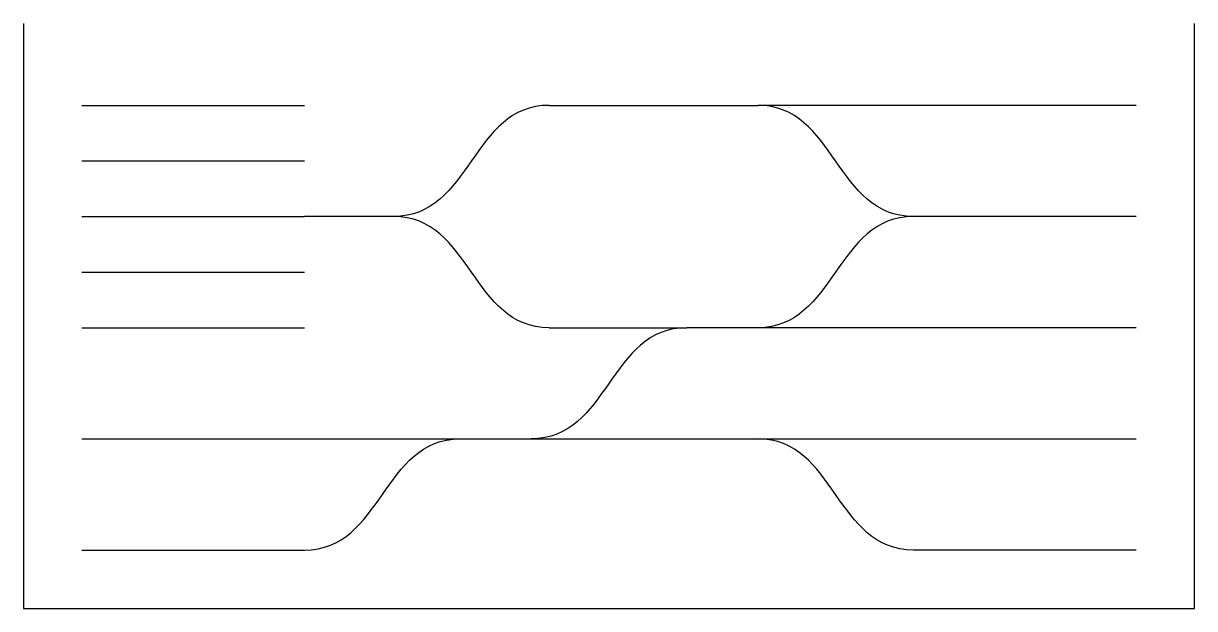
# Model space of a CAD drawing. Header units: millimetres. Extents: x -100 to 100, y -50 to 50.
import ezdxf

# ---------------------------------------------------------------- set-up
doc = ezdxf.new("R2010")
doc.units = ezdxf.units.MM
doc.layers.get('0').update_dxf_attribs({"linetype": 'CONTINUOUS'})

msp = doc.modelspace()

# ---------------------------------------------------------------- linework, layer by layer
for p, q in [((-100, 50), (-100, -50)), ((100, -50), (100, 50)), ((-90, 36), (-52, 36)), ((-10.2, 36), (25.4, 36)), ((90, 36), (25.4, 36)), ((-90, 26.5), (-52, 26.5)), ((-90, 17), (-52, 17)), ((-36.8, 17), (-52, 17)), ((90, 17), (52, 17)), ((-90, 7.5), (-52, 7.5)), ((-90, -2), (-52, -2)), ((-10.2, -2), (13.3, -2)), ((25.4, -2), (13.3, -2)), ((90, -2), (25.4, -2)), ((-90, -21), (-25.4, -21)), ((-25.4, -21), (-13.3, -21)), ((-13.3, -21), (25.4, -21)), ((25.4, -21), (90, -21)), ((-90, -40), (-52, -40)), ((90, -40), (52, -40)), ((-100, -50), (100, -50))]:
    msp.add_line(p, q)
for points in [[(-10.2, 36), (-23.5, 36), (-23.5, 17), (-36.8, 17)], [(52, 17), (38.7, 17), (38.7, 36), (25.4, 36)], [(-10.2, -2), (-23.5, -2), (-23.5, 17), (-36.8, 17)], [(52, 17), (38.7, 17), (38.7, -2), (25.4, -2)], [(13.3, -2), (0, -2), (0, -21), (-13.3, -21)], [(-52, -40), (-38.7, -40), (-38.7, -21), (-25.4, -21)], [(52, -40), (38.7, -40), (38.7, -21), (25.4, -21)]]:
    msp.add_open_spline(points, degree=3)

doc.saveas('drawing.dxf')
